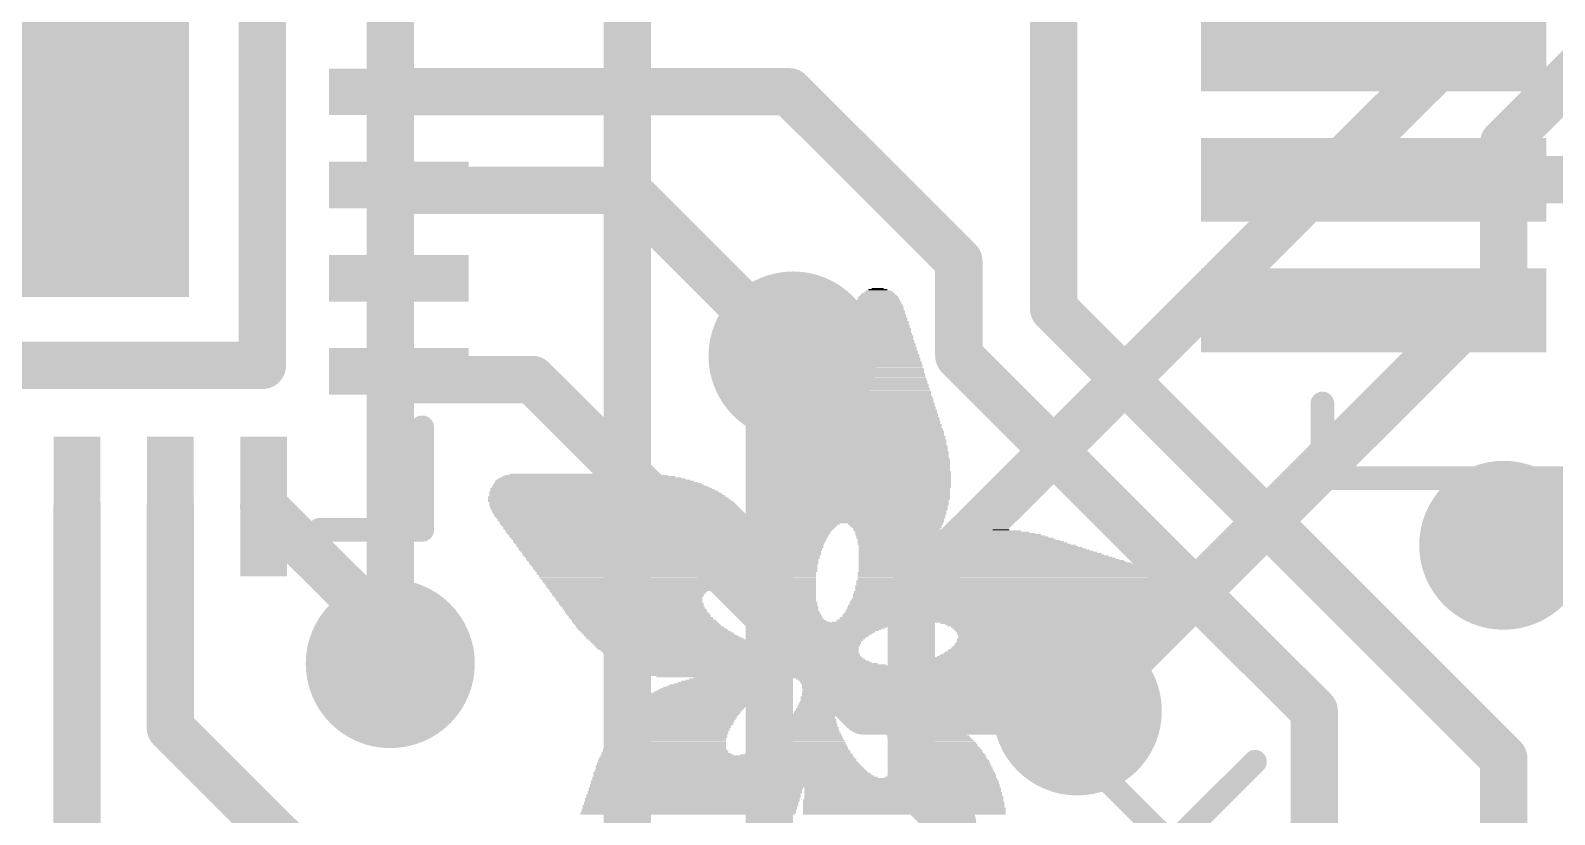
# Model space of a CAD drawing. Extents: x -9.1 to 62.5, y -8.5 to 33.
# Drawn here: x 25.63 to 33.8, y 4.52 to 8.73 of the extents above; entities that cross this region are included whole.
import ezdxf

# ---------------------------------------------------------------- set-up
doc = ezdxf.new("R2010")
doc.units = 0
for name, color, linetype in [('1', 12, 'CONTINUOUS'), ('16', 132, 'CONTINUOUS'), ('18', 110, 'CONTINUOUS'), ('21', 40, 'CONTINUOUS')]:
    doc.layers.add(name, color=color, linetype=linetype)

# ---------------------------------------------------------------- blocks, each defined once
blk = doc.blocks.new('RECT')
blk.add_solid([(-0.5, -0.5), (0.5, -0.5), (-0.5, 0.5), (0.5, 0.5)])
blk = doc.blocks.new('ROUNDV')
at = {"const_width": 0.5}
blk.add_lwpolyline([(0, -0.25, 1), (0, 0.25, 1), (0, -0.25)], format="xyb", dxfattribs=at)

msp = doc.modelspace()

# ---------------------------------------------------------------- linework, layer by layer
at = {"layer": '1', "const_width": 0.254}
for points in [[(31.115, 9.017), (31.115, 7.239)], [(26.8732, 8.902), (26.8732, 6.9342)], [(27.605, 8.402), (29.698, 8.402)], [(29.698, 8.402), (30.607, 7.493)], [(27.633, 7.874), (27.605, 7.902)], [(35.489, 7.93), (32.831, 7.93)], [(28.829, 7.874), (27.633, 7.874)], [(29.718, 6.985), (28.829, 7.874)], [(30.607, 7.493), (30.607, 6.985)], [(31.115, 7.239), (33.528, 4.826)], [(30.607, 6.985), (32.512, 5.08)], [(26.8732, 6.9342), (24.003, 6.9342)], [(27.649, 6.858), (27.605, 6.902)], [(28.321, 6.858), (27.649, 6.858)], [(30.099, 5.08), (28.321, 6.858)], [(25.88, 6.177), (25.88, 2.06)], [(26.38, 6.177), (26.38, 4.989)], [(26.88, 6.177), (27.559, 5.498)], [(27.559, 5.498), (27.559, 5.334)], [(31.242, 5.08), (30.099, 5.08)], [(32.512, 5.08), (32.512, 3.429)], [(26.38, 4.989), (27.305, 4.064)], [(33.528, 4.826), (33.528, 3.048)]]:
    msp.add_lwpolyline(points, dxfattribs=at)
at = {"layer": '1', "const_width": 0.127}
for points in [[(27.605, 8.4655, 1), (27.605, 8.3385)], [(29.7429, 8.4469, 1), (29.6531, 8.3571)], [(29.698, 8.3385, 1), (29.698, 8.4655)], [(27.6499, 7.9469, 1), (27.5601, 7.8571)], [(32.831, 7.9935, 1), (32.831, 7.8665)], [(27.633, 7.9375, 1), (27.633, 7.8105)], [(27.5881, 7.8291, 1), (27.6779, 7.9189)], [(28.8739, 7.9189, 1), (28.7841, 7.8291)], [(28.829, 7.8105, 1), (28.829, 7.9375)], [(30.6705, 7.493, 1), (30.5435, 7.493)], [(30.5621, 7.4481, 1), (30.6519, 7.5379)], [(31.1599, 7.2839, 1), (31.0701, 7.1941)], [(31.0515, 7.239, 1), (31.1785, 7.239)], [(30.6519, 7.0299, 1), (30.5621, 6.9401)], [(26.8732, 6.8707, 1), (26.8732, 6.9977)], [(27.6499, 6.9469, 1), (27.5601, 6.8571)], [(29.6731, 6.9401, 1), (29.7629, 7.0299)], [(30.5435, 6.985, 1), (30.6705, 6.985)], [(26.8097, 6.9342, 1), (26.9367, 6.9342)], [(27.649, 6.9215, 1), (27.649, 6.7945)], [(27.6041, 6.8131, 1), (27.6939, 6.9029)], [(28.3659, 6.9029, 1), (28.2761, 6.8131)], [(28.321, 6.7945, 1), (28.321, 6.9215)], [(25.9435, 6.177, 1), (25.8165, 6.177)], [(26.4435, 6.177, 1), (26.3165, 6.177)], [(26.9249, 6.2219, 1), (26.8351, 6.1321)], [(27.6225, 5.498, 1), (27.4955, 5.498)], [(27.5141, 5.4531, 1), (27.6039, 5.5429)], [(27.4955, 5.334, 1), (27.6225, 5.334)], [(30.099, 5.1435, 1), (30.099, 5.0165)], [(30.0541, 5.0351, 1), (30.1439, 5.1249)], [(31.242, 5.0165, 1), (31.242, 5.1435)], [(32.5755, 5.08, 1), (32.4485, 5.08)], [(32.4671, 5.0351, 1), (32.5569, 5.1249)], [(26.4249, 5.0339, 1), (26.3351, 4.9441)], [(26.3165, 4.989, 1), (26.4435, 4.989)], [(33.5915, 4.826, 1), (33.4645, 4.826)], [(33.4831, 4.7811, 1), (33.5729, 4.8709)]]:
    msp.add_lwpolyline(points, format="xyb", dxfattribs=at)
at = {"layer": '16', "const_width": 0.254}
for points in [[(27.559, 5.334), (27.559, 11.557)], [(36.195, 11.557), (30.353, 5.715)], [(33.528, 8.128), (36.322, 10.922)], [(28.829, 9.271), (28.829, 3.683)], [(33.528, 7.366), (33.528, 8.128)], [(31.242, 5.08), (33.528, 7.366)], [(29.591, 6.858), (29.718, 6.985)], [(29.591, 3.81), (29.591, 6.858)], [(30.353, 5.715), (30.353, 4.699)], [(30.353, 4.699), (30.573, 4.479)], [(30.573, 4.479), (30.573, 4.064)]]:
    msp.add_lwpolyline(points, dxfattribs=at)
at = {"layer": '16', "const_width": 0.127}
for points in [[(33.5915, 8.128, 1), (33.4645, 8.128)], [(33.4831, 8.1729, 1), (33.5729, 8.0831)], [(33.5729, 7.3211, 1), (33.4831, 7.4109)], [(33.4645, 7.366, 1), (33.5915, 7.366)], [(29.7629, 6.9401, 1), (29.6731, 7.0299)], [(29.6545, 6.858, 1), (29.5275, 6.858)], [(29.5461, 6.9029, 1), (29.6359, 6.8131)], [(30.4165, 5.715, 1), (30.2895, 5.715)], [(30.3081, 5.7599, 1), (30.3979, 5.6701)], [(27.4955, 5.334, 1), (27.6225, 5.334)], [(31.1971, 5.1249, 1), (31.2869, 5.0351)], [(30.3979, 4.7439, 1), (30.3081, 4.6541)], [(30.2895, 4.699, 1), (30.4165, 4.699)], [(30.6365, 4.479, 1), (30.5095, 4.479)], [(30.5281, 4.4341, 1), (30.6179, 4.5239)]]:
    msp.add_lwpolyline(points, format="xyb", dxfattribs=at)
at = {"layer": '21', "const_width": 0.127}
for points in [[(32.556, 6.73), (32.556, 6.33)], [(27.73, 6.602), (27.73, 6.052)], [(32.556, 6.33), (33.956, 6.33)], [(27.73, 6.052), (27.18, 6.052)], [(31.8979, 4.2143), (31.3047, 4.8074)], [(31.7496, 4.3626), (32.1945, 4.8074)]]:
    msp.add_lwpolyline(points, dxfattribs=at)
at = {"layer": '21', "const_width": 0.0635}
for points in [[(32.5878, 6.73, 1), (32.5243, 6.73)], [(27.7617, 6.602, 1), (27.6983, 6.602)], [(32.556, 6.3617, 1), (32.556, 6.2983)], [(32.5243, 6.33, 1), (32.5878, 6.33)], [(27.18, 6.0838, 1), (27.18, 6.0203)], [(27.6983, 6.052, 1), (27.7617, 6.052)], [(27.73, 6.0203, 1), (27.73, 6.0838)], [(31.3272, 4.8299, 1), (31.2823, 4.785)], [(32.217, 4.785, 1), (32.172, 4.8299)]]:
    msp.add_lwpolyline(points, format="xyb", dxfattribs=at)

# ---------------------------------------------------------------- block references
at = {"layer": '1'}
for p, xscale, yscale in [((24.13, 9.652), 4.7, 4.7), ((32.831, 8.63), 1.85, 0.45), ((32.831, 7.93), 1.85, 0.45), ((32.831, 7.23), 1.85, 0.45)]:
    msp.add_blockref('RECT', p, dxfattribs=dict(at, xscale=xscale, yscale=yscale))
at = {"layer": '1', "xscale": 0.75, "yscale": 0.25}
for p, rotation in [((27.605, 8.402), 180), ((27.605, 7.902), 180), ((27.605, 7.402), 180), ((27.605, 6.902), 180), ((25.88, 6.177), 90), ((26.38, 6.177), 90), ((26.88, 6.177), 90)]:
    msp.add_blockref('RECT', p, dxfattribs=dict(at, rotation=rotation))
at = {"layer": '18', "xscale": 0.9064, "yscale": 0.9064}
for p in [(29.718, 6.985), (29.718, 6.985), (33.528, 5.969), (33.528, 5.969), (27.559, 5.334), (27.559, 5.334), (31.242, 5.08), (31.242, 5.08)]:
    msp.add_blockref('ROUNDV', p, dxfattribs=at)
at = {"layer": '21'}
for p, xscale, yscale in [((30.172, 7.2708), 0.254, 0.0063), ((30.1721, 7.2771), 0.2413, 0.0064), ((30.1752, 7.2835), 0.235, 0.0063), ((30.1752, 7.2961), 0.2222, 0.0063), ((30.1752, 7.2898), 0.2222, 0.0064), ((30.1752, 7.3025), 0.2096, 0.0064), ((30.1752, 7.3089), 0.1968, 0.0063), ((30.1752, 7.3152), 0.1842, 0.0064), ((30.1752, 7.3216), 0.1714, 0.0063), ((30.1784, 7.3279), 0.1524, 0.0064), ((30.1752, 7.3342), 0.1334, 0.0063), ((30.172, 7.3406), 0.1016, 0.0064), ((30.1721, 7.347), 0.0635, 0.0063), ((30.1562, 7.1946), 0.3365, 0.0063), ((30.1593, 7.1882), 0.3429, 0.0064), ((30.1593, 7.2009), 0.3302, 0.0064), ((30.1625, 7.2073), 0.3238, 0.0063), ((30.1625, 7.22), 0.3112, 0.0063), ((30.1625, 7.2136), 0.3112, 0.0064), ((30.1657, 7.2263), 0.3048, 0.0064), ((30.1657, 7.239), 0.2921, 0.0064), ((30.1657, 7.2327), 0.2921, 0.0063), ((30.1689, 7.2454), 0.2857, 0.0063), ((30.1689, 7.2517), 0.2731, 0.0064), ((30.1689, 7.2644), 0.2603, 0.0064), ((30.1721, 7.2581), 0.2667, 0.0063), ((30.1403, 7.1057), 0.4318, 0.0063), ((30.1403, 7.112), 0.4191, 0.0064), ((30.1435, 7.1247), 0.4127, 0.0064), ((30.1435, 7.1184), 0.4127, 0.0063), ((30.1466, 7.1311), 0.4064, 0.0063), ((30.1467, 7.1374), 0.3937, 0.0064), ((30.1498, 7.1501), 0.3874, 0.0064), ((30.1498, 7.1438), 0.3874, 0.0063), ((30.1498, 7.1565), 0.3746, 0.0063), ((30.153, 7.1692), 0.3683, 0.0063), ((30.153, 7.1628), 0.3683, 0.0064), ((30.153, 7.1755), 0.3556, 0.0064), ((30.1562, 7.1819), 0.3493, 0.0063), ((30.1244, 7.0358), 0.5016, 0.0064), ((30.1276, 7.0295), 0.508, 0.0063), ((30.1276, 7.0422), 0.4953, 0.0063), ((30.1308, 7.0485), 0.4889, 0.0064), ((30.1308, 7.0612), 0.4763, 0.0064), ((30.1308, 7.0549), 0.4763, 0.0063), ((30.134, 7.0676), 0.4699, 0.0063), ((30.1339, 7.0739), 0.4572, 0.0064), ((30.1371, 7.0866), 0.4508, 0.0064), ((30.1371, 7.0803), 0.4508, 0.0063), ((30.1403, 7.093), 0.4445, 0.0063), ((30.1403, 7.0993), 0.4318, 0.0064), ((30.1086, 6.9469), 0.5969, 0.0064), ((30.1117, 6.9533), 0.5906, 0.0063), ((30.1117, 6.9596), 0.5778, 0.0064), ((30.1149, 6.9723), 0.5715, 0.0064), ((30.1149, 6.966), 0.5715, 0.0063), ((30.1149, 6.9787), 0.5588, 0.0063), ((30.1181, 6.9914), 0.5525, 0.0063), ((30.1181, 6.985), 0.5525, 0.0064), ((30.1181, 6.9977), 0.5397, 0.0064), ((30.1212, 7.0041), 0.5334, 0.0063), ((30.1212, 7.0168), 0.5207, 0.0063), ((30.1244, 7.0104), 0.527, 0.0064), ((30.1244, 7.0231), 0.5144, 0.0064), ((30.0927, 6.8643), 0.6795, 0.0063), ((30.0927, 6.8771), 0.6667, 0.0063), ((30.0959, 6.8707), 0.6731, 0.0064), ((30.0958, 6.8834), 0.6604, 0.0064), ((30.099, 6.8898), 0.654, 0.0063), ((30.099, 6.9024), 0.6414, 0.0063), ((30.099, 6.8961), 0.6414, 0.0064), ((30.1022, 6.9088), 0.635, 0.0064), ((30.1022, 6.9215), 0.6223, 0.0064), ((30.1054, 6.9152), 0.6287, 0.0063), ((30.1054, 6.9279), 0.6159, 0.0063), ((30.1085, 6.9342), 0.6096, 0.0064), ((30.1086, 6.9405), 0.5969, 0.0063), ((30.0768, 6.7881), 0.762, 0.0063), ((30.0768, 6.7818), 0.762, 0.0064), ((30.08, 6.7945), 0.7557, 0.0064), ((30.08, 6.8009), 0.7429, 0.0063), ((30.0831, 6.8136), 0.7366, 0.0063), ((30.0831, 6.8072), 0.7366, 0.0064), ((30.0831, 6.8199), 0.7239, 0.0064), ((30.0863, 6.8262), 0.7176, 0.0063), ((30.0863, 6.839), 0.7048, 0.0063), ((30.0895, 6.8326), 0.7112, 0.0064), ((30.0895, 6.8453), 0.6985, 0.0064), ((30.0895, 6.858), 0.6858, 0.0064), ((30.0927, 6.8517), 0.6921, 0.0063), ((30.0578, 6.6993), 0.8509, 0.0063), ((30.0609, 6.7056), 0.8446, 0.0064), ((30.0609, 6.7183), 0.8318, 0.0064), ((30.0641, 6.712), 0.8382, 0.0063), ((30.0641, 6.7247), 0.8255, 0.0063), ((30.0673, 6.731), 0.8191, 0.0064), ((30.0673, 6.7437), 0.8065, 0.0064), ((30.0673, 6.7374), 0.8065, 0.0063), ((30.0705, 6.75), 0.8001, 0.0063), ((30.0736, 6.7564), 0.7938, 0.0064), ((30.0736, 6.7691), 0.781, 0.0064), ((30.0736, 6.7628), 0.781, 0.0063), ((30.0736, 6.7755), 0.7684, 0.0063), ((30.0482, 6.6231), 0.9208, 0.0063), ((30.0514, 6.6167), 0.9271, 0.0064), ((30.0514, 6.6358), 0.9144, 0.0063), ((30.0514, 6.6294), 0.9144, 0.0064), ((30.0514, 6.6485), 0.9017, 0.0063), ((30.0514, 6.6421), 0.9017, 0.0064), ((30.0546, 6.6548), 0.8953, 0.0064), ((30.0546, 6.6675), 0.8827, 0.0064), ((30.0546, 6.6612), 0.8827, 0.0063), ((30.0578, 6.6739), 0.8763, 0.0063), ((30.0577, 6.6866), 0.8636, 0.0063), ((30.0577, 6.6802), 0.8636, 0.0064), ((30.0609, 6.6929), 0.8572, 0.0064), ((30.0419, 6.5405), 0.9843, 0.0064), ((30.045, 6.5342), 0.9906, 0.0063), ((30.0419, 6.5596), 0.9715, 0.0063), ((30.045, 6.5532), 0.9779, 0.0064), ((30.045, 6.5469), 0.9779, 0.0063), ((30.045, 6.5723), 0.9652, 0.0063), ((30.045, 6.5659), 0.9652, 0.0064), ((30.045, 6.585), 0.9525, 0.0063), ((30.0482, 6.5786), 0.9588, 0.0064), ((30.045, 6.5977), 0.9398, 0.0063), ((30.0482, 6.5913), 0.9462, 0.0064), ((30.0482, 6.6104), 0.9334, 0.0063), ((30.0482, 6.604), 0.9334, 0.0064), ((30.0355, 6.4516), 1.035, 0.0064), ((30.0387, 6.4707), 1.0287, 0.0063), ((30.0387, 6.4643), 1.0287, 0.0064), ((30.0387, 6.458), 1.0287, 0.0063), ((30.0387, 6.4897), 1.016, 0.0064), ((30.0387, 6.4834), 1.016, 0.0063), ((30.0387, 6.477), 1.016, 0.0064), ((30.0387, 6.5088), 1.0033, 0.0063), ((30.0419, 6.5024), 1.0097, 0.0064), ((30.0419, 6.4961), 1.0097, 0.0063), ((30.0419, 6.5278), 0.9969, 0.0064), ((30.0419, 6.5215), 0.9969, 0.0063), ((30.0419, 6.5151), 0.9969, 0.0064), ((30.0324, 6.3944), 1.0541, 0.0063), ((30.0324, 6.3881), 1.0541, 0.0064), ((30.0324, 6.3818), 1.0541, 0.0063), ((30.0324, 6.3754), 1.0541, 0.0064), ((30.0355, 6.4262), 1.0478, 0.0064), ((30.0355, 6.4199), 1.0478, 0.0063), ((30.0355, 6.4135), 1.0478, 0.0064), ((30.0355, 6.4072), 1.0478, 0.0063), ((30.0355, 6.4008), 1.0478, 0.0064), ((30.0355, 6.4453), 1.035, 0.0063), ((30.0355, 6.4389), 1.035, 0.0064), ((30.0387, 6.4325), 1.0414, 0.0063), ((28.6735, 6.2929), 1.1303, 0.0063), ((28.6703, 6.2992), 1.1113, 0.0064), ((28.6544, 6.3119), 1.0668, 0.0064), ((28.6639, 6.3056), 1.0858, 0.0063), ((28.648, 6.3182), 1.0414, 0.0063), ((28.6385, 6.3246), 1.0096, 0.0064), ((28.6322, 6.331), 0.9715, 0.0063), ((28.6227, 6.3373), 0.9271, 0.0064), ((28.61, 6.3437), 0.8763, 0.0063), ((28.5941, 6.35), 0.7937, 0.0064), ((30.0323, 6.3627), 1.0668, 0.0064), ((30.0323, 6.3563), 1.0668, 0.0063), ((30.0323, 6.35), 1.0668, 0.0064), ((30.0323, 6.3437), 1.0668, 0.0063), ((30.0323, 6.3373), 1.0668, 0.0064), ((30.0323, 6.331), 1.0668, 0.0063), ((30.0323, 6.3246), 1.0668, 0.0064), ((30.0323, 6.3182), 1.0668, 0.0063), ((30.0323, 6.3119), 1.0668, 0.0064), ((30.0323, 6.3056), 1.0668, 0.0063), ((30.0323, 6.2992), 1.0668, 0.0064), ((30.0323, 6.2929), 1.0668, 0.0063), ((30.0324, 6.3691), 1.0541, 0.0063), ((28.7274, 6.223), 1.289, 0.0064), ((28.7306, 6.2167), 1.2954, 0.0063), ((28.7211, 6.2294), 1.2763, 0.0063), ((28.7338, 6.2103), 1.3017, 0.0064), ((28.7051, 6.2548), 1.2319, 0.0063), ((28.7115, 6.2484), 1.2446, 0.0064), ((28.7147, 6.242), 1.251, 0.0063), ((28.7211, 6.2357), 1.2637, 0.0064), ((28.6893, 6.2738), 1.1874, 0.0064), ((28.6957, 6.2675), 1.2001, 0.0063), ((28.702, 6.2611), 1.2128, 0.0064), ((28.6861, 6.2801), 1.1684, 0.0063), ((28.683, 6.2865), 1.1493, 0.0064), ((30.0323, 6.2865), 1.0668, 0.0064), ((30.0323, 6.2801), 1.0668, 0.0063), ((30.0292, 6.2738), 1.0605, 0.0064), ((30.0292, 6.2675), 1.0605, 0.0063), ((30.0292, 6.2611), 1.0605, 0.0064), ((30.0292, 6.2548), 1.0605, 0.0063), ((30.0292, 6.2484), 1.0605, 0.0064), ((30.0292, 6.242), 1.0605, 0.0063), ((30.0292, 6.2357), 1.0605, 0.0064), ((30.0292, 6.2294), 1.0605, 0.0063), ((30.0292, 6.223), 1.0605, 0.0064), ((30.0292, 6.2167), 1.0605, 0.0063), ((30.026, 6.2103), 1.0541, 0.0064), ((28.7401, 6.2039), 1.3144, 0.0063), ((28.7465, 6.1976), 1.3145, 0.0064), ((28.7496, 6.1913), 1.3208, 0.0063), ((28.7528, 6.1849), 1.3272, 0.0064), ((28.756, 6.1786), 1.3335, 0.0063), ((28.7624, 6.1722), 1.3335, 0.0064), ((28.7655, 6.1659), 1.3398, 0.0063), ((28.7719, 6.1595), 1.3399, 0.0064), ((28.775, 6.1532), 1.3462, 0.0063), ((28.7814, 6.1468), 1.3462, 0.0064), ((28.7846, 6.1405), 1.3525, 0.0063), ((28.7909, 6.1341), 1.3526, 0.0064), ((28.7941, 6.1278), 1.3589, 0.0063), ((30.0292, 6.2039), 1.0477, 0.0063), ((30.0292, 6.1976), 1.0477, 0.0064), ((30.0292, 6.1913), 1.0477, 0.0063), ((30.0292, 6.1849), 1.0477, 0.0064), ((30.026, 6.1786), 1.0414, 0.0063), ((30.0292, 6.1722), 1.0351, 0.0064), ((30.0292, 6.1659), 1.0351, 0.0063), ((30.0292, 6.1595), 1.0351, 0.0064), ((30.026, 6.1532), 1.0287, 0.0063), ((30.0292, 6.1468), 1.0223, 0.0064), ((30.0292, 6.1405), 1.0223, 0.0063), ((30.0292, 6.1341), 1.0223, 0.0064), ((30.026, 6.1278), 1.016, 0.0063), ((28.8005, 6.1214), 1.3589, 0.0064), ((28.8036, 6.1151), 1.3526, 0.0063), ((28.81, 6.1087), 1.3525, 0.0064), ((28.8132, 6.1024), 1.3589, 0.0063), ((28.8194, 6.096), 1.3589, 0.0064), ((28.8227, 6.0897), 1.3525, 0.0063), ((28.8259, 6.0833), 1.3589, 0.0064), ((28.8322, 6.077), 1.3589, 0.0063), ((28.8354, 6.0706), 1.3525, 0.0064), ((28.8417, 6.0643), 1.3526, 0.0063), ((28.8449, 6.0579), 1.3589, 0.0064), ((28.8481, 6.0516), 1.3525, 0.0063), ((28.8544, 6.0452), 1.3526, 0.0064), ((30.0292, 6.1214), 1.0097, 0.0064), ((30.0292, 6.1151), 1.0097, 0.0063), ((30.026, 6.1087), 1.0033, 0.0064), ((30.026, 6.0897), 0.9906, 0.0063), ((30.0292, 6.1024), 0.9969, 0.0063), ((30.0292, 6.096), 0.9969, 0.0064), ((29.7529, 6.0833), 0.4318, 0.0064), ((29.7466, 6.077), 0.4191, 0.0063), ((29.7466, 6.0706), 0.4064, 0.0064), ((29.7434, 6.0643), 0.4, 0.0063), ((29.7403, 6.0579), 0.3937, 0.0064), ((29.737, 6.0452), 0.3747, 0.0064), ((29.7402, 6.0516), 0.381, 0.0063), ((30.2673, 6.0833), 0.508, 0.0064), ((30.2673, 6.077), 0.4953, 0.0063), ((30.2705, 6.0706), 0.4889, 0.0064), ((30.2736, 6.0643), 0.4826, 0.0063), ((30.2736, 6.0579), 0.4699, 0.0064), ((30.2736, 6.0516), 0.4699, 0.0063), ((30.2736, 6.0452), 0.4572, 0.0064), ((30.8356, 6.0452), 0.2096, 0.0064), ((30.8325, 6.0516), 0.0889, 0.0063), ((28.8575, 6.0389), 1.3589, 0.0063), ((28.8608, 6.0325), 1.3525, 0.0064), ((28.8671, 6.0262), 1.3526, 0.0063), ((28.8735, 6.0198), 1.3525, 0.0064), ((28.8735, 6.0135), 1.3525, 0.0063), ((28.8798, 6.0071), 1.3526, 0.0064), ((28.8862, 6.0008), 1.3525, 0.0063), ((29.0544, 5.9944), 1.6764, 0.0064), ((29.0544, 5.9881), 1.6764, 0.0063), ((29.0545, 5.9817), 1.6637, 0.0064), ((29.0576, 5.9754), 1.6574, 0.0063), ((29.0576, 5.969), 1.6446, 0.0064), ((29.0576, 5.9627), 1.6446, 0.0063), ((29.7339, 6.0389), 0.3683, 0.0063), ((29.737, 6.0325), 0.3619, 0.0064), ((29.7339, 6.0262), 0.3556, 0.0063), ((29.7307, 6.0198), 0.3492, 0.0064), ((29.7339, 6.0135), 0.3429, 0.0063), ((29.7307, 6.0071), 0.3366, 0.0064), ((29.7339, 6.0008), 0.3302, 0.0063), ((30.2736, 6.0325), 0.4445, 0.0064), ((30.2736, 6.0262), 0.4445, 0.0063), ((30.2768, 6.0389), 0.4508, 0.0063), ((30.2736, 6.0198), 0.4318, 0.0064), ((30.2736, 6.0135), 0.4318, 0.0063), ((30.2705, 6.0071), 0.4255, 0.0064), ((30.2705, 6.0008), 0.4127, 0.0063), ((30.2705, 5.9944), 0.4127, 0.0064), ((30.2673, 5.9881), 0.4064, 0.0063), ((30.2641, 5.9817), 0.4, 0.0064), ((30.2641, 5.9754), 0.4, 0.0063), ((30.2641, 5.969), 0.3874, 0.0064), ((30.2609, 5.9627), 0.381, 0.0063), ((30.8769, 5.9627), 0.7366, 0.0063), ((30.8737, 5.969), 0.7176, 0.0064), ((30.8674, 5.9754), 0.6795, 0.0063), ((30.8642, 5.9817), 0.6477, 0.0064), ((30.861, 5.9881), 0.616, 0.0063), ((30.8547, 5.9944), 0.5905, 0.0064), ((30.8514, 6.0008), 0.5461, 0.0063), ((30.8514, 6.0071), 0.5207, 0.0064), ((30.8483, 6.0135), 0.4762, 0.0063), ((30.8452, 6.0198), 0.4445, 0.0064), ((30.8451, 6.0262), 0.4064, 0.0063), ((30.842, 6.0325), 0.3493, 0.0064), ((30.8388, 6.0389), 0.2921, 0.0063), ((29.0608, 5.9563), 1.6383, 0.0064), ((29.0608, 5.95), 1.6256, 0.0063), ((29.0608, 5.9436), 1.6256, 0.0064), ((29.0608, 5.9373), 1.6129, 0.0063), ((29.064, 5.9309), 1.6065, 0.0064), ((29.0671, 5.9245), 1.6002, 0.0063), ((29.0671, 5.9182), 1.6002, 0.0064), ((29.0672, 5.9119), 1.5875, 0.0063), ((29.0703, 5.9055), 1.5812, 0.0064), ((29.0735, 5.8992), 1.5748, 0.0063), ((29.0703, 5.8928), 1.5684, 0.0064), ((29.0735, 5.8864), 1.5621, 0.0063), ((29.0767, 5.8801), 1.5557, 0.0064), ((30.2514, 5.9373), 0.362, 0.0063), ((30.2482, 5.9309), 0.3556, 0.0064), ((30.2482, 5.9245), 0.3556, 0.0063), ((30.2387, 5.9055), 0.3366, 0.0064), ((30.2355, 5.8992), 0.3302, 0.0063), ((30.2355, 5.8928), 0.3302, 0.0064), ((30.2324, 5.8864), 0.3239, 0.0063), ((30.2292, 5.8801), 0.3175, 0.0064), ((30.2578, 5.9563), 0.3747, 0.0064), ((30.2578, 5.95), 0.3747, 0.0063), ((30.2546, 5.9436), 0.3683, 0.0064), ((30.2451, 5.9182), 0.3493, 0.0064), ((30.2419, 5.9119), 0.3429, 0.0063), ((30.9531, 5.8801), 1.1049, 0.0064), ((30.9499, 5.8864), 1.0858, 0.0063), ((30.9404, 5.8928), 1.0541, 0.0064), ((30.9341, 5.8992), 1.0287, 0.0063), ((30.9309, 5.9055), 0.9969, 0.0064), ((30.9245, 5.9119), 0.9716, 0.0063), ((30.915, 5.9182), 0.9398, 0.0064), ((30.9118, 5.9245), 0.9208, 0.0063), ((30.9055, 5.9309), 0.8827, 0.0064), ((30.8991, 5.9373), 0.8572, 0.0063), ((30.8928, 5.9436), 0.8319, 0.0064), ((30.8895, 5.95), 0.8001, 0.0063), ((30.8833, 5.9563), 0.7747, 0.0064), ((29.0798, 5.8738), 1.5494, 0.0063), ((29.0798, 5.8674), 1.5494, 0.0064), ((29.0799, 5.8611), 1.5367, 0.0063), ((29.083, 5.8547), 1.5304, 0.0064), ((29.0862, 5.8483), 1.524, 0.0063), ((29.0862, 5.842), 1.524, 0.0064), ((29.0894, 5.8357), 1.5177, 0.0063), ((29.0926, 5.8293), 1.5113, 0.0064), ((29.0925, 5.823), 1.4986, 0.0063), ((29.0925, 5.8166), 1.4986, 0.0064), ((29.0957, 5.8102), 1.4922, 0.0063), ((29.0989, 5.8039), 1.4859, 0.0064), ((30.8737, 5.823), 1.6192, 0.0063), ((30.8864, 5.8166), 1.6446, 0.0064), ((30.896, 5.8102), 1.6637, 0.0063), ((30.9055, 5.8039), 1.6827, 0.0064), ((30.226, 5.8738), 0.3112, 0.0063), ((30.8102, 5.8674), 1.4796, 0.0064), ((30.8388, 5.8483), 1.5367, 0.0063), ((30.8483, 5.842), 1.5558, 0.0064), ((30.8578, 5.8357), 1.5748, 0.0063), ((30.8705, 5.8293), 1.6002, 0.0064), ((30.8166, 5.8611), 1.4923, 0.0063), ((30.8293, 5.8547), 1.5177, 0.0064), ((30.9594, 5.8738), 1.143, 0.0063), ((29.0989, 5.7976), 1.4859, 0.0063), ((29.1021, 5.7912), 1.4795, 0.0064), ((29.1052, 5.7849), 1.4732, 0.0063), ((29.1084, 5.7785), 1.4668, 0.0064), ((29.1084, 5.7721), 1.4668, 0.0063), ((29.1116, 5.7658), 1.4605, 0.0064), ((29.1148, 5.7595), 1.4541, 0.0063), ((29.1179, 5.7531), 1.4478, 0.0064), ((29.1179, 5.7468), 1.4478, 0.0063), ((29.1211, 5.7404), 1.4414, 0.0064), ((28.8575, 5.734), 0.9017, 0.0063), ((28.8449, 5.7277), 0.8636, 0.0064), ((28.8354, 5.7214), 0.8445, 0.0063), ((29.591, 5.734), 0.5016, 0.0063), ((29.6132, 5.7277), 0.4572, 0.0064), ((29.6291, 5.7214), 0.4254, 0.0063), ((30.9467, 5.7214), 1.8034, 0.0063), ((30.9436, 5.7531), 1.7843, 0.0064), ((30.9436, 5.7468), 1.7843, 0.0063), ((30.9468, 5.7404), 1.7907, 0.0064), ((30.9499, 5.734), 1.797, 0.0063), ((30.9499, 5.7277), 1.797, 0.0064), ((30.9276, 5.7785), 1.7399, 0.0064), ((30.934, 5.7721), 1.7526, 0.0063), ((30.9372, 5.7658), 1.759, 0.0064), ((30.9436, 5.7595), 1.7717, 0.0063), ((30.9118, 5.7976), 1.6954, 0.0063), ((30.9214, 5.7912), 1.7145, 0.0064), ((30.9277, 5.7849), 1.7272, 0.0063), ((28.8354, 5.715), 0.8319, 0.0064), ((28.8322, 5.7023), 0.8128, 0.0064), ((28.8354, 5.7087), 0.8191, 0.0063), ((28.8354, 5.6959), 0.8065, 0.0063), ((28.8354, 5.6896), 0.7937, 0.0064), ((28.8385, 5.6833), 0.7874, 0.0063), ((28.8385, 5.6769), 0.7874, 0.0064), ((28.8417, 5.6706), 0.781, 0.0063), ((28.8449, 5.6642), 0.7747, 0.0064), ((28.8513, 5.6579), 0.7747, 0.0063), ((28.8513, 5.6515), 0.7747, 0.0064), ((28.8544, 5.6452), 0.7684, 0.0063), ((28.8608, 5.6388), 0.7683, 0.0064), ((29.6386, 5.715), 0.4064, 0.0064), ((29.6482, 5.7087), 0.3873, 0.0063), ((29.6545, 5.7023), 0.3746, 0.0064), ((29.664, 5.6959), 0.3556, 0.0063), ((29.6704, 5.6896), 0.3429, 0.0064), ((29.6799, 5.6833), 0.3238, 0.0063), ((29.6831, 5.6769), 0.3175, 0.0064), ((29.6894, 5.6706), 0.3048, 0.0063), ((29.6989, 5.6642), 0.2985, 0.0064), ((29.7053, 5.6579), 0.2858, 0.0063), ((29.7117, 5.6515), 0.2731, 0.0064), ((29.7149, 5.6452), 0.2667, 0.0063), ((29.7244, 5.6388), 0.2603, 0.0064), ((30.9372, 5.6452), 1.8478, 0.0063), ((30.9372, 5.6388), 1.8478, 0.0064), ((30.9404, 5.6579), 1.8415, 0.0063), ((30.9404, 5.6515), 1.8415, 0.0064), ((30.9436, 5.6706), 1.8351, 0.0063), ((30.9436, 5.6642), 1.8351, 0.0064), ((30.9467, 5.6833), 1.8288, 0.0063), ((30.9467, 5.6769), 1.8288, 0.0064), ((30.9499, 5.6959), 1.8224, 0.0063), ((30.9499, 5.6896), 1.8224, 0.0064), ((30.9468, 5.7087), 1.8161, 0.0063), ((30.9468, 5.7023), 1.8161, 0.0064), ((30.9499, 5.715), 1.8098, 0.0064), ((28.8639, 5.6325), 0.762, 0.0063), ((28.8671, 5.6261), 0.7684, 0.0064), ((28.8735, 5.6198), 0.7683, 0.0063), ((28.8766, 5.6134), 0.762, 0.0064), ((28.8798, 5.6071), 0.7684, 0.0063), ((28.8862, 5.6007), 0.7683, 0.0064), ((28.8925, 5.5944), 0.7684, 0.0063), ((28.8957, 5.588), 0.762, 0.0064), ((28.9021, 5.5817), 0.7747, 0.0063), ((28.9052, 5.5753), 0.7684, 0.0064), ((28.9148, 5.569), 0.7747, 0.0063), ((28.9211, 5.5626), 0.7747, 0.0064), ((28.9243, 5.5563), 0.7811, 0.0063), ((29.7275, 5.6325), 0.254, 0.0063), ((29.7339, 5.6261), 0.2413, 0.0064), ((29.737, 5.6198), 0.2349, 0.0063), ((29.7434, 5.6134), 0.235, 0.0064), ((29.7498, 5.6071), 0.2223, 0.0063), ((29.7561, 5.6007), 0.2222, 0.0064), ((29.7593, 5.5944), 0.2159, 0.0063), ((29.7657, 5.588), 0.2159, 0.0064), ((29.7688, 5.5817), 0.2096, 0.0063), ((29.7752, 5.5753), 0.2095, 0.0064), ((29.7815, 5.569), 0.2096, 0.0063), ((29.7911, 5.5626), 0.2159, 0.0064), ((29.8037, 5.5563), 0.2286, 0.0063), ((30.1371, 5.5563), 0.4254, 0.0063), ((30.8833, 5.5626), 1.8669, 0.0064), ((30.8895, 5.569), 1.8669, 0.0063), ((30.9023, 5.5817), 1.8669, 0.0063), ((30.8991, 5.5753), 1.8606, 0.0064), ((30.9118, 5.5944), 1.8606, 0.0063), ((30.9118, 5.588), 1.8606, 0.0064), ((30.9182, 5.6007), 1.8605, 0.0064), ((30.9213, 5.6071), 1.8542, 0.0063), ((30.9277, 5.6198), 1.8542, 0.0063), ((30.9277, 5.6134), 1.8542, 0.0064), ((30.934, 5.6325), 1.8542, 0.0063), ((30.934, 5.6261), 1.8542, 0.0064), ((31.1436, 5.5563), 1.3335, 0.0063), ((28.9306, 5.5499), 0.781, 0.0064), ((28.937, 5.5436), 0.7811, 0.0063), ((28.9433, 5.5372), 0.781, 0.0064), ((28.9497, 5.5309), 0.7937, 0.0063), ((28.956, 5.5245), 0.7938, 0.0064), ((28.9656, 5.5182), 0.8001, 0.0063), ((28.9718, 5.5118), 0.8001, 0.0064), ((28.9814, 5.5055), 0.8064, 0.0063), ((28.9909, 5.4991), 0.8128, 0.0064), ((28.9973, 5.4928), 0.8128, 0.0063), ((29.0068, 5.4864), 0.8192, 0.0064), ((29.0164, 5.4801), 0.8255, 0.0063), ((29.0259, 5.4737), 0.8319, 0.0064), ((29.9974, 5.5499), 0.616, 0.0064), ((29.9847, 5.5436), 0.5778, 0.0063), ((29.9752, 5.5372), 0.5461, 0.0064), ((29.9657, 5.5309), 0.5143, 0.0063), ((29.9593, 5.5245), 0.5016, 0.0064), ((29.953, 5.5182), 0.4763, 0.0063), ((29.9466, 5.5118), 0.4636, 0.0064), ((29.9371, 5.4991), 0.4318, 0.0064), ((29.9307, 5.4928), 0.4191, 0.0063), ((29.9244, 5.4864), 0.4064, 0.0064), ((29.9212, 5.4801), 0.4, 0.0063), ((29.9149, 5.4737), 0.3873, 0.0064), ((29.9403, 5.5055), 0.4381, 0.0063), ((31.1563, 5.5499), 1.2954, 0.0064), ((31.1627, 5.5436), 1.2573, 0.0063), ((31.1658, 5.5372), 1.2382, 0.0064), ((31.1722, 5.5309), 1.2129, 0.0063), ((31.169, 5.5245), 1.1938, 0.0064), ((31.169, 5.5182), 1.1811, 0.0063), ((31.169, 5.5118), 1.1684, 0.0064), ((31.1658, 5.5055), 1.1494, 0.0063), ((31.1658, 5.4991), 1.1366, 0.0064), ((31.1627, 5.4928), 1.1303, 0.0063), ((31.1499, 5.4737), 1.0922, 0.0064), ((31.1595, 5.4864), 1.1113, 0.0064), ((31.1563, 5.4801), 1.1049, 0.0063), ((29.0322, 5.4674), 0.8446, 0.0063), ((29.0449, 5.461), 0.8446, 0.0064), ((29.0576, 5.4546), 0.8572, 0.0063), ((29.0671, 5.4483), 0.8636, 0.0064), ((29.0799, 5.442), 0.8763, 0.0063), ((29.0925, 5.4356), 0.889, 0.0064), ((29.1116, 5.4293), 0.9144, 0.0063), ((29.1306, 5.4229), 0.9398, 0.0064), ((29.3688, 5.4165), 1.4033, 0.0063), ((29.3719, 5.4102), 1.397, 0.0064), ((29.3783, 5.4039), 1.3843, 0.0063), ((29.3815, 5.3975), 1.3779, 0.0064), ((29.3846, 5.3912), 1.3716, 0.0063), ((29.8672, 5.4229), 0.4064, 0.0064), ((29.88, 5.4293), 0.3937, 0.0063), ((29.8895, 5.4356), 0.3747, 0.0064), ((29.8958, 5.442), 0.3746, 0.0063), ((29.9022, 5.4546), 0.3747, 0.0063), ((29.899, 5.4483), 0.3683, 0.0064), ((29.9117, 5.4674), 0.381, 0.0063), ((29.9085, 5.461), 0.3746, 0.0064), ((31.0547, 5.3912), 1.0541, 0.0063), ((31.0642, 5.3975), 1.0604, 0.0064), ((31.0738, 5.4039), 1.0541, 0.0063), ((31.0833, 5.4102), 1.0605, 0.0064), ((31.0928, 5.4165), 1.0541, 0.0063), ((31.0992, 5.4229), 1.0541, 0.0064), ((31.1087, 5.4293), 1.0605, 0.0063), ((31.115, 5.4356), 1.0604, 0.0064), ((31.1214, 5.442), 1.0731, 0.0063), ((31.1277, 5.4483), 1.0732, 0.0064), ((31.1436, 5.4674), 1.0922, 0.0063), ((31.1404, 5.461), 1.0858, 0.0064), ((31.1341, 5.4546), 1.0731, 0.0063), ((29.391, 5.3848), 1.3716, 0.0064), ((29.3974, 5.3784), 1.3589, 0.0063), ((29.4037, 5.3721), 1.3589, 0.0064), ((29.4132, 5.3658), 1.3526, 0.0063), ((29.4228, 5.3594), 1.3589, 0.0064), ((29.4322, 5.3531), 1.3525, 0.0063), ((29.445, 5.3467), 1.3653, 0.0064), ((29.4577, 5.3403), 1.3653, 0.0063), ((29.4799, 5.334), 1.3843, 0.0064), ((29.5053, 5.3277), 1.4224, 0.0063), ((30.1498, 5.3213), 2.6734, 0.0064), ((30.1498, 5.315), 2.6606, 0.0063), ((30.153, 5.3086), 2.6289, 0.0064), ((30.8991, 5.3277), 1.2002, 0.0063), ((30.9276, 5.334), 1.1557, 0.0064), ((30.9499, 5.3403), 1.124, 0.0063), ((30.9658, 5.3467), 1.1176, 0.0064), ((30.9817, 5.3531), 1.0985, 0.0063), ((30.9944, 5.3594), 1.0859, 0.0064), ((31.0103, 5.3658), 1.0795, 0.0063), ((31.0229, 5.3721), 1.0668, 0.0064), ((31.0325, 5.3784), 1.0605, 0.0063), ((31.0452, 5.3848), 1.0605, 0.0064), ((30.1562, 5.3022), 2.6099, 0.0063), ((30.1562, 5.2959), 2.5845, 0.0064), ((30.1625, 5.2896), 2.559, 0.0063), ((30.1689, 5.2832), 2.5337, 0.0064), ((30.1721, 5.2769), 2.5019, 0.0063), ((30.1816, 5.2705), 2.4701, 0.0064), ((30.1974, 5.2641), 2.4257, 0.0063), ((29.3465, 5.226), 0.5334, 0.0063), ((29.3656, 5.2324), 0.5334, 0.0064), ((29.3783, 5.2388), 0.5207, 0.0063), ((29.4005, 5.2451), 0.5144, 0.0064), ((29.4228, 5.2515), 0.5207, 0.0063), ((30.2927, 5.2578), 2.2098, 0.0064), ((30.5626, 5.2515), 1.6573, 0.0063), ((30.5658, 5.2451), 1.6383, 0.0064), ((30.5626, 5.2388), 1.6193, 0.0063), ((30.5562, 5.226), 1.5938, 0.0063), ((30.5626, 5.2324), 1.6065, 0.0064), ((29.2164, 5.1498), 0.5905, 0.0063), ((29.2259, 5.1562), 0.5842, 0.0064), ((29.2322, 5.1626), 0.5842, 0.0063), ((29.2417, 5.1689), 0.5779, 0.0064), ((29.2481, 5.1753), 0.5778, 0.0063), ((29.2608, 5.1816), 0.5778, 0.0064), ((29.2704, 5.1879), 0.5715, 0.0063), ((29.2798, 5.1943), 0.5651, 0.0064), ((29.2926, 5.2007), 0.5651, 0.0063), ((29.3021, 5.207), 0.5588, 0.0064), ((29.3179, 5.2134), 0.5525, 0.0063), ((29.3307, 5.2197), 0.5525, 0.0064), ((29.8482, 5.1562), 0.1778, 0.0064), ((29.8482, 5.1498), 0.1778, 0.0063), ((30.5562, 5.2197), 1.5812, 0.0064), ((29.8704, 5.207), 0.2096, 0.0064), ((29.8577, 5.1879), 0.1842, 0.0063), ((29.8577, 5.1816), 0.1842, 0.0064), ((29.8545, 5.1753), 0.1778, 0.0063), ((29.8545, 5.1689), 0.1778, 0.0064), ((30.5499, 5.2134), 1.5685, 0.0063), ((29.8641, 5.2007), 0.1969, 0.0063), ((29.8514, 5.1626), 0.1715, 0.0063), ((29.8641, 5.1943), 0.1841, 0.0064), ((30.6705, 5.207), 1.3144, 0.0064), ((30.6769, 5.2007), 1.2891, 0.0063), ((30.6769, 5.1943), 1.2637, 0.0064), ((30.6769, 5.1879), 1.2509, 0.0063), ((30.6801, 5.1816), 1.2319, 0.0064), ((30.6769, 5.1753), 1.2129, 0.0063), ((30.6769, 5.1689), 1.2001, 0.0064), ((30.6769, 5.1626), 1.1875, 0.0063), ((30.6737, 5.1562), 1.1684, 0.0064), ((30.6737, 5.1498), 1.1557, 0.0063), ((29.1338, 5.0673), 0.6032, 0.0064), ((29.137, 5.0737), 0.5969, 0.0063), ((29.1434, 5.08), 0.5969, 0.0064), ((29.1497, 5.0864), 0.5969, 0.0063), ((29.1561, 5.0927), 0.5969, 0.0064), ((29.1623, 5.0991), 0.5969, 0.0063), ((29.1688, 5.1054), 0.5969, 0.0064), ((29.1751, 5.1118), 0.5969, 0.0063), ((29.1815, 5.1181), 0.5969, 0.0064), ((29.1878, 5.1245), 0.5969, 0.0063), ((29.191, 5.1308), 0.5905, 0.0064), ((29.2036, 5.1372), 0.5905, 0.0063), ((29.2068, 5.1435), 0.5842, 0.0064), ((29.8292, 5.0737), 0.2159, 0.0063), ((29.8292, 5.0673), 0.2159, 0.0064), ((29.8323, 5.08), 0.2096, 0.0064), ((29.8355, 5.0927), 0.2032, 0.0064), ((29.8355, 5.0864), 0.2032, 0.0063), ((29.8387, 5.1054), 0.1969, 0.0064), ((29.8387, 5.0991), 0.1969, 0.0063), ((29.8419, 5.1181), 0.1905, 0.0064), ((29.8419, 5.1118), 0.1905, 0.0063), ((29.845, 5.1308), 0.1842, 0.0064), ((29.845, 5.1245), 0.1842, 0.0063), ((29.8482, 5.1435), 0.1778, 0.0064), ((29.8482, 5.1372), 0.1778, 0.0063), ((30.6705, 5.1435), 1.1366, 0.0064), ((30.6705, 5.1372), 1.124, 0.0063), ((30.6674, 5.1308), 1.1049, 0.0064), ((30.6673, 5.1245), 1.0922, 0.0063), ((30.661, 5.1118), 1.0668, 0.0063), ((30.6642, 5.1181), 1.0731, 0.0064), ((30.6578, 5.1054), 1.0478, 0.0064), ((30.6578, 5.0991), 1.035, 0.0063), ((30.6546, 5.0927), 1.016, 0.0064), ((30.6483, 5.0864), 1.0033, 0.0063), ((30.6451, 5.08), 0.9842, 0.0064), ((30.6419, 5.0737), 0.9652, 0.0063), ((30.6388, 5.0673), 0.9589, 0.0064), ((29.0703, 4.9848), 0.616, 0.0063), ((29.0767, 4.9911), 0.6159, 0.0064), ((29.083, 5.0038), 0.616, 0.0064), ((29.0798, 4.9975), 0.6096, 0.0063), ((29.0894, 5.0102), 0.6159, 0.0063), ((29.0925, 5.0165), 0.6096, 0.0064), ((29.0989, 5.0229), 0.6096, 0.0063), ((29.1052, 5.0356), 0.6096, 0.0063), ((29.1021, 5.0292), 0.6033, 0.0064), ((29.1116, 5.0419), 0.6096, 0.0064), ((29.1148, 5.0483), 0.6033, 0.0063), ((29.1211, 5.0546), 0.6032, 0.0064), ((29.1275, 5.061), 0.6033, 0.0063), ((29.8069, 4.9848), 0.3112, 0.0063), ((29.8101, 4.9911), 0.3048, 0.0064), ((29.8101, 4.9975), 0.2921, 0.0063), ((29.8133, 5.0038), 0.2857, 0.0064), ((29.8164, 5.0102), 0.2794, 0.0063), ((29.8164, 5.0165), 0.2667, 0.0064), ((29.8196, 5.0292), 0.2604, 0.0064), ((29.8196, 5.0229), 0.2604, 0.0063), ((29.8228, 5.0356), 0.254, 0.0063), ((29.8228, 5.0419), 0.2413, 0.0064), ((29.826, 5.0546), 0.2349, 0.0064), ((29.826, 5.0483), 0.2349, 0.0063), ((29.8291, 5.061), 0.2286, 0.0063), ((30.6324, 5.061), 0.9334, 0.0063), ((30.6261, 5.0546), 0.9207, 0.0064), ((30.3435, 5.0483), 0.3429, 0.0063), ((30.3498, 5.0419), 0.3429, 0.0064), ((30.3562, 5.0356), 0.3556, 0.0063), ((30.3657, 5.0292), 0.362, 0.0064), ((30.3689, 5.0229), 0.3683, 0.0063), ((30.3784, 5.0165), 0.3746, 0.0064), ((30.3816, 5.0102), 0.381, 0.0063), ((30.3911, 5.0038), 0.3874, 0.0064), ((30.3943, 4.9975), 0.3937, 0.0063), ((30.4007, 4.9911), 0.3937, 0.0064), ((30.407, 4.9848), 0.4064, 0.0063), ((30.8039, 5.0483), 0.5397, 0.0063), ((30.8039, 5.0419), 0.5143, 0.0064), ((30.8007, 5.0356), 0.4826, 0.0063), ((30.8039, 5.0292), 0.4509, 0.0064), ((30.8039, 5.0229), 0.4127, 0.0063), ((30.8039, 5.0165), 0.3747, 0.0064), ((30.8039, 5.0102), 0.3365, 0.0063), ((30.8007, 5.0038), 0.2921, 0.0064), ((30.7975, 4.9975), 0.235, 0.0063), ((30.7975, 4.9911), 0.1588, 0.0064), ((29.0386, 4.9085), 0.6413, 0.0063), ((29.0386, 4.9022), 0.6413, 0.0064), ((29.0417, 4.9213), 0.635, 0.0063), ((29.0417, 4.9149), 0.635, 0.0064), ((29.0449, 4.934), 0.6286, 0.0063), ((29.0449, 4.9276), 0.6286, 0.0064), ((29.0513, 4.9403), 0.6287, 0.0064), ((29.0545, 4.953), 0.6223, 0.0064), ((29.0545, 4.9466), 0.6223, 0.0063), ((29.0608, 4.9657), 0.6223, 0.0064), ((29.0608, 4.9594), 0.6223, 0.0063), ((29.064, 4.9721), 0.6159, 0.0063), ((29.0703, 4.9784), 0.616, 0.0064), ((29.7783, 4.9022), 0.4445, 0.0064), ((29.7847, 4.9085), 0.4318, 0.0063), ((29.7847, 4.9149), 0.4191, 0.0064), ((29.7879, 4.9213), 0.4127, 0.0063), ((29.7911, 4.9276), 0.3937, 0.0064), ((29.7942, 4.934), 0.3874, 0.0063), ((29.7942, 4.9403), 0.3746, 0.0064), ((29.7974, 4.9466), 0.3683, 0.0063), ((29.7974, 4.953), 0.3556, 0.0064), ((29.8006, 4.9594), 0.3493, 0.0063), ((29.8037, 4.9721), 0.3302, 0.0063), ((29.8037, 4.9657), 0.3302, 0.0064), ((29.8069, 4.9784), 0.3112, 0.0064), ((30.4133, 4.9784), 0.4064, 0.0064), ((30.4197, 4.9721), 0.4191, 0.0063), ((30.4292, 4.9594), 0.4254, 0.0063), ((30.4324, 4.953), 0.4318, 0.0064), ((30.4261, 4.9657), 0.4191, 0.0064), ((30.4419, 4.9466), 0.4382, 0.0063), ((30.4451, 4.9403), 0.4445, 0.0064), ((30.4483, 4.934), 0.4509, 0.0063), ((30.4546, 4.9276), 0.4508, 0.0064), ((30.4578, 4.9213), 0.4572, 0.0063), ((30.461, 4.9149), 0.4635, 0.0064), ((30.4673, 4.9085), 0.4636, 0.0063), ((30.4705, 4.9022), 0.4699, 0.0064), ((29.3656, 4.8197), 1.3843, 0.0063), ((29.3624, 4.8323), 1.3652, 0.0063), ((29.3656, 4.826), 1.3716, 0.0064), ((29.0417, 4.8451), 0.7112, 0.0063), ((29.3624, 4.8387), 1.3526, 0.0064), ((29.0322, 4.8578), 0.6794, 0.0063), ((29.0386, 4.8514), 0.6921, 0.0064), ((29.029, 4.8768), 0.6604, 0.0064), ((29.0322, 4.8704), 0.6668, 0.0063), ((29.0354, 4.8641), 0.6731, 0.0064), ((29.0322, 4.8895), 0.654, 0.0064), ((29.0322, 4.8832), 0.654, 0.0063), ((29.0354, 4.8959), 0.6477, 0.0063), ((29.737, 4.8451), 0.6033, 0.0063), ((29.7466, 4.8514), 0.5715, 0.0064), ((29.753, 4.8578), 0.5461, 0.0063), ((29.7593, 4.8641), 0.5334, 0.0064), ((29.7625, 4.8704), 0.5143, 0.0063), ((29.7657, 4.8768), 0.4953, 0.0064), ((29.772, 4.8832), 0.4826, 0.0063), ((29.772, 4.8895), 0.4699, 0.0064), ((29.7783, 4.8959), 0.4572, 0.0063), ((30.4705, 4.8959), 0.4699, 0.0063), ((30.4737, 4.8895), 0.4763, 0.0064), ((30.48, 4.8832), 0.4762, 0.0063), ((30.4832, 4.8768), 0.4826, 0.0064), ((30.4864, 4.8704), 0.4889, 0.0063), ((30.4864, 4.8641), 0.4889, 0.0064), ((30.4896, 4.8578), 0.4953, 0.0063), ((30.4959, 4.8514), 0.4953, 0.0064), ((30.4991, 4.8451), 0.5017, 0.0063), ((30.4991, 4.8387), 0.5017, 0.0064), ((30.5022, 4.8323), 0.508, 0.0063), ((30.5022, 4.826), 0.508, 0.0064), ((30.5054, 4.8197), 0.5144, 0.0063), ((29.3846, 4.7498), 1.4732, 0.0064), ((29.391, 4.7435), 1.4859, 0.0063), ((29.3941, 4.7371), 1.4923, 0.0064), ((29.3847, 4.7561), 1.4605, 0.0063), ((29.3815, 4.7625), 1.4541, 0.0064), ((29.3719, 4.7879), 1.4224, 0.0064), ((29.3751, 4.7816), 1.4288, 0.0063), ((29.3783, 4.7752), 1.4351, 0.0064), ((29.3815, 4.7689), 1.4415, 0.0063), ((29.3688, 4.8006), 1.4033, 0.0064), ((29.372, 4.7942), 1.4097, 0.0063), ((29.3656, 4.8133), 1.3843, 0.0064), ((29.3688, 4.807), 1.3907, 0.0063), ((30.5181, 4.7371), 0.5778, 0.0064), ((30.5181, 4.7498), 0.5652, 0.0064), ((30.5181, 4.7435), 0.5652, 0.0063), ((30.515, 4.7689), 0.5461, 0.0063), ((30.5181, 4.7625), 0.5524, 0.0064), ((30.5181, 4.7561), 0.5524, 0.0063), ((30.5149, 4.7879), 0.5334, 0.0064), ((30.5149, 4.7816), 0.5334, 0.0063), ((30.5181, 4.7752), 0.5398, 0.0064), ((30.5086, 4.8133), 0.5207, 0.0064), ((30.5086, 4.807), 0.5207, 0.0063), ((30.5118, 4.8006), 0.5271, 0.0064), ((30.5118, 4.7942), 0.5271, 0.0063), ((29.1973, 4.6673), 1.1494, 0.0063), ((29.1973, 4.6609), 1.1494, 0.0064), ((29.1941, 4.6546), 1.143, 0.0063), ((29.7276, 4.6863), 2.1971, 0.0064), ((29.7276, 4.6799), 2.1971, 0.0063), ((29.7276, 4.6736), 2.1971, 0.0064), ((29.7275, 4.7054), 2.1844, 0.0063), ((29.7275, 4.699), 2.1844, 0.0064), ((29.7275, 4.6927), 2.1844, 0.0063), ((29.7276, 4.718), 2.1717, 0.0063), ((29.7276, 4.7117), 2.1717, 0.0064), ((29.4069, 4.7244), 1.5303, 0.0064), ((29.4005, 4.7308), 1.505, 0.0063), ((30.3054, 4.6673), 1.0541, 0.0063), ((30.3054, 4.6609), 1.0541, 0.0064), ((30.3054, 4.6546), 1.0541, 0.0063), ((30.5086, 4.7244), 0.5969, 0.0064), ((30.5149, 4.7308), 0.5842, 0.0063), ((29.1719, 4.5911), 1.1494, 0.0063), ((29.1719, 4.5847), 1.1494, 0.0064), ((29.1719, 4.5784), 1.1494, 0.0063), ((29.1783, 4.6101), 1.1493, 0.0064), ((29.1783, 4.6037), 1.1493, 0.0063), ((29.1783, 4.5974), 1.1493, 0.0064), ((29.1846, 4.6292), 1.1494, 0.0063), ((29.1846, 4.6228), 1.1494, 0.0064), ((29.1846, 4.6165), 1.1494, 0.0063), ((29.1878, 4.6355), 1.143, 0.0064), ((29.191, 4.6482), 1.1493, 0.0064), ((29.191, 4.6418), 1.1493, 0.0063), ((30.3117, 4.5911), 1.0795, 0.0063), ((30.3117, 4.5847), 1.0795, 0.0064), ((30.3117, 4.5784), 1.0795, 0.0063), ((30.3086, 4.6037), 1.0731, 0.0063), ((30.3086, 4.5974), 1.0731, 0.0064), ((30.3054, 4.6482), 1.0541, 0.0064), ((30.3086, 4.6418), 1.0605, 0.0063), ((30.3086, 4.6355), 1.0605, 0.0064), ((30.3086, 4.6292), 1.0605, 0.0063), ((30.3117, 4.6228), 1.0668, 0.0064), ((30.3117, 4.6165), 1.0668, 0.0063), ((30.3117, 4.6101), 1.0668, 0.0064), ((29.1561, 4.5339), 1.1557, 0.0064), ((29.1529, 4.5276), 1.1493, 0.0063), ((29.1623, 4.553), 1.1557, 0.0063), ((29.1592, 4.5466), 1.1494, 0.0064), ((29.1592, 4.5403), 1.1494, 0.0063), ((29.1688, 4.572), 1.1557, 0.0064), ((29.1655, 4.5657), 1.1493, 0.0063), ((29.1655, 4.5593), 1.1493, 0.0064), ((30.3117, 4.572), 1.0795, 0.0064), ((30.3117, 4.5657), 1.0795, 0.0063), ((30.3149, 4.5593), 1.0858, 0.0064), ((30.3149, 4.553), 1.0858, 0.0063), ((30.3149, 4.5466), 1.0858, 0.0064), ((30.3149, 4.5403), 1.0858, 0.0063), ((30.3149, 4.5339), 1.0858, 0.0064), ((30.3149, 4.5276), 1.0858, 0.0063)]:
    msp.add_blockref('RECT', p, dxfattribs=dict(at, xscale=xscale, yscale=yscale))

doc.saveas('drawing.dxf')
